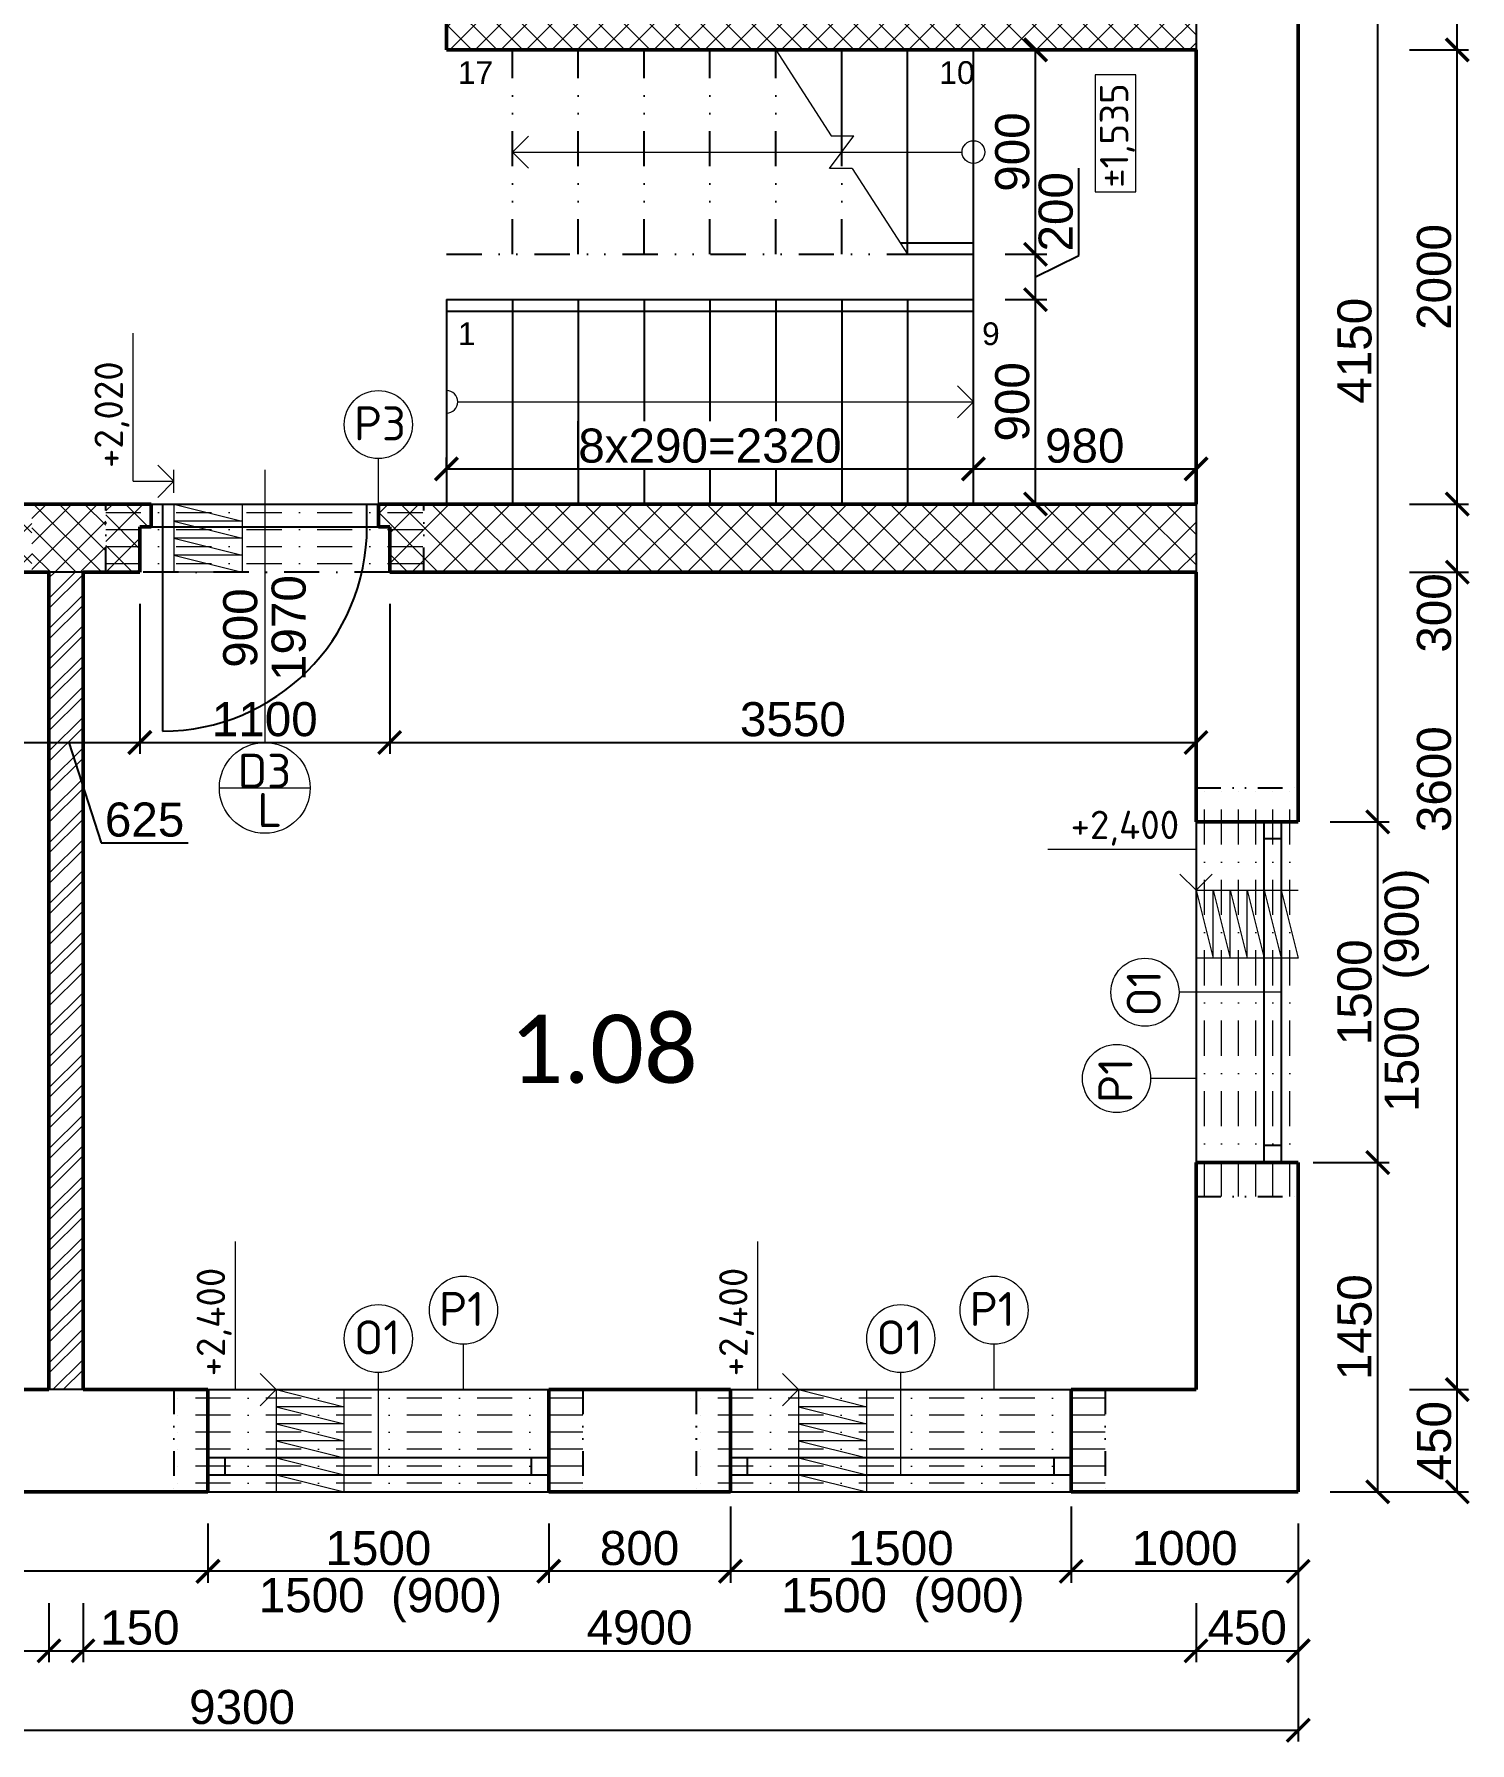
# Model space of a CAD drawing. Header units: millimetres. Extents: x -2059 to 10703, y -1105 to 13172.
# Drawn here: x 3735 to 10055, y -1105 to 6419 of the extents above; entities that cross this region are included whole.
import ezdxf

# ---------------------------------------------------------------- set-up
doc = ezdxf.new("R2010")
doc.units = ezdxf.units.MM
doc.header["$LTSCALE"] = 310
doc.linetypes.add('DASHDOT', pattern=[1, 0.5, -0.25, 0, -0.25])
doc.linetypes.add('DIVIDE', pattern=[1.25, 0.5, -0.25, 0, -0.25, 0, -0.25])
for name, color, linetype, lineweight in [('00 kóty', 210, 'Continuous', 13), ('00 popis', 7, 'Continuous', 13), ('00 tenká plná', 7, 'Continuous', 13), ('00 šrafy', 253, 'Continuous', 13), ('01 tenká čerchovaná', 7, 'DASHDOT', 13), ('01 tlustá dvojčerchovaná', 253, 'DIVIDE', 25), ('01 tlustá plná', 90, 'Continuous', 25), ('01 tlustá čerchovaná', 151, 'DASHDOT', 25), ('01 velmi tlustá plná', 210, 'Continuous', 50)]:
    doc.layers.add(name, color=color, linetype=linetype, lineweight=lineweight)
doc.styles.add('ISOCPEUR', font='isocpeur.ttf')
doc.styles.add('koty', font='arial.ttf', dxfattribs={"height": 150})
doc.styles.add('mistnosti', font='calibri.ttf', dxfattribs={"height": 300})
doc.dimstyles.new('moje koty', dxfattribs={"dimscale": 40, "dimtxt": 150, "dimasz": 2.5, "dimexe": 1.25, "dimexo": 3.5, "dimtad": 1, "dimtxsty": 'koty', "dimblk": 'ARCHTICK', "dimcen": 2.5, "dimadec": 0, "dimazin": 0, "dimtfac": 1, "dimtmove": 0, "dimatfit": 3, "dimfxl": 1, "dimarcsym": 0})

# ---------------------------------------------------------------- blocks, each defined once
blk = doc.blocks.new('_ArchTick')
at = {"color": 0, "linetype": 'ByBlock', "const_width": 0.15}
blk.add_lwpolyline([(-0.5, -0.5), (0.5, 0.5)], dxfattribs=at)
blk = doc.blocks.new('*D10')
at = {"layer": '00 kóty', "color": 0, "lineweight": -2, "transparency": 16777216}
for p, q in [((8300, -65), (8300, -400)), ((9300, -140), (9300, -400)), ((9300, -350), (8300, -350))]:
    blk.add_line(p, q, dxfattribs=at)
at = {"layer": 'Defpoints', "color": 0, "transparency": 16777216}
for p in [(8300, 75), (9300, 0), (8300, -350)]:
    blk.add_point(p, dxfattribs=at)
at = {"layer": '00 kóty', "color": 0, "lineweight": -2, "transparency": 16777216, "xscale": 100, "yscale": 100, "zscale": 100, "rotation": 180}
blk.add_blockref('_ArchTick', (8300, -350), dxfattribs=at)
at = {"layer": '00 kóty', "color": 0, "lineweight": -2, "transparency": 16777216, "xscale": 100, "yscale": 100, "zscale": 100}
blk.add_blockref('_ArchTick', (9300, -350), dxfattribs=at)
at = {"layer": '00 kóty', "color": 0, "transparency": 16777216, "insert": (8800, -248.4), "char_height": 150, "attachment_point": 5, "style": 'koty'}
blk.add_mtext('1000', dxfattribs=at)
blk = doc.blocks.new('*D11')
at = {"layer": '00 kóty', "color": 0, "lineweight": -2, "transparency": 16777216}
for p, q in [((6800, -65), (6800, -400)), ((8300, -65), (8300, -400)), ((8300, -350), (6800, -350))]:
    blk.add_line(p, q, dxfattribs=at)
at = {"layer": 'Defpoints', "color": 0, "transparency": 16777216}
for p in [(6800, 75), (8300, 75), (6800, -350)]:
    blk.add_point(p, dxfattribs=at)
at = {"layer": '00 kóty', "color": 0, "lineweight": -2, "transparency": 16777216, "xscale": 100, "yscale": 100, "zscale": 100, "rotation": 180}
blk.add_blockref('_ArchTick', (6800, -350), dxfattribs=at)
at = {"layer": '00 kóty', "color": 0, "lineweight": -2, "transparency": 16777216, "xscale": 100, "yscale": 100, "zscale": 100}
blk.add_blockref('_ArchTick', (8300, -350), dxfattribs=at)
at = {"layer": '00 kóty', "color": 0, "transparency": 16777216, "insert": (7550, -248.4), "char_height": 150, "attachment_point": 5, "style": 'koty'}
blk.add_mtext('1500', dxfattribs=at)
blk = doc.blocks.new('*D12')
at = {"layer": '00 kóty', "color": 0, "lineweight": -2, "transparency": 16777216}
for p, q in [((6800, -65), (6800, -400)), ((6000, -140), (6000, -400)), ((6800, -350), (6000, -350))]:
    blk.add_line(p, q, dxfattribs=at)
at = {"layer": 'Defpoints', "color": 0, "transparency": 16777216}
for p in [(6000, 0), (6800, 75), (6000, -350)]:
    blk.add_point(p, dxfattribs=at)
at = {"layer": '00 kóty', "color": 0, "lineweight": -2, "transparency": 16777216, "xscale": 100, "yscale": 100, "zscale": 100, "rotation": 180}
blk.add_blockref('_ArchTick', (6000, -350), dxfattribs=at)
at = {"layer": '00 kóty', "color": 0, "lineweight": -2, "transparency": 16777216, "xscale": 100, "yscale": 100, "zscale": 100}
blk.add_blockref('_ArchTick', (6800, -350), dxfattribs=at)
at = {"layer": '00 kóty', "color": 0, "transparency": 16777216, "insert": (6400, -248.4), "char_height": 150, "attachment_point": 5, "style": 'koty'}
blk.add_mtext('800', dxfattribs=at)
blk = doc.blocks.new('*D13')
at = {"layer": '00 kóty', "color": 0, "lineweight": -2, "transparency": 16777216}
for p, q in [((4500, -140), (4500, -400)), ((6000, -140), (6000, -400)), ((6000, -350), (4500, -350))]:
    blk.add_line(p, q, dxfattribs=at)
at = {"layer": 'Defpoints', "color": 0, "transparency": 16777216}
for p in [(4500, 0), (6000, 0), (4500, -350)]:
    blk.add_point(p, dxfattribs=at)
at = {"layer": '00 kóty', "color": 0, "lineweight": -2, "transparency": 16777216, "xscale": 100, "yscale": 100, "zscale": 100, "rotation": 180}
blk.add_blockref('_ArchTick', (4500, -350), dxfattribs=at)
at = {"layer": '00 kóty', "color": 0, "lineweight": -2, "transparency": 16777216, "xscale": 100, "yscale": 100, "zscale": 100}
blk.add_blockref('_ArchTick', (6000, -350), dxfattribs=at)
at = {"layer": '00 kóty', "color": 0, "transparency": 16777216, "insert": (5250, -248.4), "char_height": 150, "attachment_point": 5, "style": 'koty'}
blk.add_mtext('1500', dxfattribs=at)
blk = doc.blocks.new('*D14')
at = {"layer": '00 kóty', "color": 0, "lineweight": -2, "transparency": 16777216}
for p, q in [((0, -140), (0, -400)), ((4500, -140), (4500, -400)), ((4500, -350), (0, -350))]:
    blk.add_line(p, q, dxfattribs=at)
at = {"layer": 'Defpoints', "color": 0, "transparency": 16777216}
for p in [(0, 0), (4500, 0), (0, -350)]:
    blk.add_point(p, dxfattribs=at)
at = {"layer": '00 kóty', "color": 0, "lineweight": -2, "transparency": 16777216, "xscale": 100, "yscale": 100, "zscale": 100, "rotation": 180}
blk.add_blockref('_ArchTick', (0, -350), dxfattribs=at)
at = {"layer": '00 kóty', "color": 0, "lineweight": -2, "transparency": 16777216, "xscale": 100, "yscale": 100, "zscale": 100}
blk.add_blockref('_ArchTick', (4500, -350), dxfattribs=at)
at = {"layer": '00 kóty', "color": 0, "transparency": 16777216, "insert": (2250, -248.4), "char_height": 150, "attachment_point": 5, "style": 'koty'}
blk.add_mtext('4500', dxfattribs=at)
blk = doc.blocks.new('*D15')
at = {"layer": '00 kóty', "color": 0, "lineweight": -2, "transparency": 16777216}
for p, q in [((9365, 1450), (9700, 1450)), ((9650, 0), (9650, 1450)), ((9440, 0), (9700, 0))]:
    blk.add_line(p, q, dxfattribs=at)
at = {"layer": 'Defpoints', "color": 0, "transparency": 16777216}
for p in [(9225, 1450), (9650, 1450), (9300, 0)]:
    blk.add_point(p, dxfattribs=at)
at = {"layer": '00 kóty', "color": 0, "lineweight": -2, "transparency": 16777216, "xscale": 100, "yscale": 100, "zscale": 100}
for p, rotation in [((9650, 1450), 90), ((9650, 0), 270)]:
    blk.add_blockref('_ArchTick', p, dxfattribs=dict(at, rotation=rotation))
at = {"layer": '00 kóty', "color": 0, "transparency": 16777216, "insert": (9548.4, 725), "char_height": 150, "attachment_point": 5, "rotation": 90, "style": 'koty'}
blk.add_mtext('1450', dxfattribs=at)
blk = doc.blocks.new('*D16')
at = {"layer": '00 kóty', "color": 0, "lineweight": -2, "transparency": 16777216}
for p, q in [((9440, 2950), (9700, 2950)), ((9650, 1450), (9650, 2950)), ((9365, 1450), (9700, 1450))]:
    blk.add_line(p, q, dxfattribs=at)
at = {"layer": 'Defpoints', "color": 0, "transparency": 16777216}
for p in [(9300, 2950), (9650, 2950), (9225, 1450)]:
    blk.add_point(p, dxfattribs=at)
at = {"layer": '00 kóty', "color": 0, "lineweight": -2, "transparency": 16777216, "xscale": 100, "yscale": 100, "zscale": 100}
for p, rotation in [((9650, 2950), 90), ((9650, 1450), 270)]:
    blk.add_blockref('_ArchTick', p, dxfattribs=dict(at, rotation=rotation))
at = {"layer": '00 kóty', "color": 0, "transparency": 16777216, "insert": (9548.4, 2200), "char_height": 150, "attachment_point": 5, "rotation": 90, "style": 'koty'}
blk.add_mtext('1500', dxfattribs=at)
blk = doc.blocks.new('*D17')
at = {"layer": '00 kóty', "color": 0, "lineweight": -2, "transparency": 16777216}
for p, q in [((9365, 7100), (9700, 7100)), ((9650, 2950), (9650, 7100)), ((9440, 2950), (9700, 2950))]:
    blk.add_line(p, q, dxfattribs=at)
at = {"layer": 'Defpoints', "color": 0, "transparency": 16777216}
for p in [(9225, 7100), (9650, 7100), (9300, 2950)]:
    blk.add_point(p, dxfattribs=at)
at = {"layer": '00 kóty', "color": 0, "lineweight": -2, "transparency": 16777216, "xscale": 100, "yscale": 100, "zscale": 100}
for p, rotation in [((9650, 7100), 90), ((9650, 2950), 270)]:
    blk.add_blockref('_ArchTick', p, dxfattribs=dict(at, rotation=rotation))
at = {"layer": '00 kóty', "color": 0, "transparency": 16777216, "insert": (9548.4, 5025), "char_height": 150, "attachment_point": 5, "rotation": 90, "style": 'koty'}
blk.add_mtext('4150', dxfattribs=at)
blk = doc.blocks.new('*D43')
at = {"layer": '00 kóty', "color": 0, "lineweight": -2, "transparency": 16777216}
for p, q in [((450, -490), (450, -750)), ((3800, -490), (3800, -750)), ((450, -700), (3800, -700))]:
    blk.add_line(p, q, dxfattribs=at)
at = {"layer": 'Defpoints', "color": 0, "transparency": 16777216}
for p in [(450, -350), (3800, -350), (3800, -700)]:
    blk.add_point(p, dxfattribs=at)
at = {"layer": '00 kóty', "color": 0, "lineweight": -2, "transparency": 16777216, "xscale": 100, "yscale": 100, "zscale": 100, "rotation": 180}
blk.add_blockref('_ArchTick', (450, -700), dxfattribs=at)
at = {"layer": '00 kóty', "color": 0, "lineweight": -2, "transparency": 16777216, "xscale": 100, "yscale": 100, "zscale": 100}
blk.add_blockref('_ArchTick', (3800, -700), dxfattribs=at)
at = {"layer": '00 kóty', "color": 0, "transparency": 16777216, "insert": (2125, -598.4), "char_height": 150, "attachment_point": 5, "style": 'koty'}
blk.add_mtext('3350', dxfattribs=at)
blk = doc.blocks.new('*D44')
at = {"layer": '00 kóty', "color": 0, "lineweight": -2, "transparency": 16777216}
for p, q in [((3800, -490), (3800, -750)), ((3950, -490), (3950, -750)), ((3800, -700), (3950, -700))]:
    blk.add_line(p, q, dxfattribs=at)
at = {"layer": 'Defpoints', "color": 0, "transparency": 16777216}
for p in [(3800, -350), (3950, -350), (3950, -700)]:
    blk.add_point(p, dxfattribs=at)
at = {"layer": '00 kóty', "color": 0, "lineweight": -2, "transparency": 16777216, "xscale": 100, "yscale": 100, "zscale": 100, "rotation": 180}
blk.add_blockref('_ArchTick', (3800, -700), dxfattribs=at)
at = {"layer": '00 kóty', "color": 0, "lineweight": -2, "transparency": 16777216, "xscale": 100, "yscale": 100, "zscale": 100}
blk.add_blockref('_ArchTick', (3950, -700), dxfattribs=at)
at = {"layer": '00 kóty', "color": 0, "transparency": 16777216, "insert": (4200.2, -598.4), "char_height": 150, "attachment_point": 5, "style": 'koty'}
blk.add_mtext('150', dxfattribs=at)
blk = doc.blocks.new('*D45')
at = {"layer": '00 kóty', "color": 0, "lineweight": -2, "transparency": 16777216}
for p, q in [((3950, -490), (3950, -750)), ((8850, -490), (8850, -750)), ((3950, -700), (8850, -700))]:
    blk.add_line(p, q, dxfattribs=at)
at = {"layer": 'Defpoints', "color": 0, "transparency": 16777216}
for p in [(3950, -350), (8850, -350), (8850, -700)]:
    blk.add_point(p, dxfattribs=at)
at = {"layer": '00 kóty', "color": 0, "lineweight": -2, "transparency": 16777216, "xscale": 100, "yscale": 100, "zscale": 100, "rotation": 180}
blk.add_blockref('_ArchTick', (3950, -700), dxfattribs=at)
at = {"layer": '00 kóty', "color": 0, "lineweight": -2, "transparency": 16777216, "xscale": 100, "yscale": 100, "zscale": 100}
blk.add_blockref('_ArchTick', (8850, -700), dxfattribs=at)
at = {"layer": '00 kóty', "color": 0, "transparency": 16777216, "insert": (6400, -598.4), "char_height": 150, "attachment_point": 5, "style": 'koty'}
blk.add_mtext('4900', dxfattribs=at)
blk = doc.blocks.new('*D46')
at = {"layer": '00 kóty', "color": 0, "lineweight": -2, "transparency": 16777216}
for p, q in [((9300, -140), (9300, -750)), ((8850, -490), (8850, -750)), ((8850, -700), (9300, -700))]:
    blk.add_line(p, q, dxfattribs=at)
at = {"layer": 'Defpoints', "color": 0, "transparency": 16777216}
for p in [(9300, 0), (8850, -350), (9300, -700)]:
    blk.add_point(p, dxfattribs=at)
at = {"layer": '00 kóty', "color": 0, "lineweight": -2, "transparency": 16777216, "xscale": 100, "yscale": 100, "zscale": 100, "rotation": 180}
blk.add_blockref('_ArchTick', (8850, -700), dxfattribs=at)
at = {"layer": '00 kóty', "color": 0, "lineweight": -2, "transparency": 16777216, "xscale": 100, "yscale": 100, "zscale": 100}
blk.add_blockref('_ArchTick', (9300, -700), dxfattribs=at)
at = {"layer": '00 kóty', "color": 0, "transparency": 16777216, "insert": (9075, -598.4), "char_height": 150, "attachment_point": 5, "style": 'koty'}
blk.add_mtext('450', dxfattribs=at)
blk = doc.blocks.new('*D47')
at = {"layer": '00 kóty', "color": 0, "lineweight": -2, "transparency": 16777216}
for p, q in [((0, -140), (0, -1100)), ((9300, -140), (9300, -1100)), ((0, -1050), (9300, -1050))]:
    blk.add_line(p, q, dxfattribs=at)
at = {"layer": 'Defpoints', "color": 0, "transparency": 16777216}
for p in [(0, 0), (9300, 0), (9300, -1050)]:
    blk.add_point(p, dxfattribs=at)
at = {"layer": '00 kóty', "color": 0, "lineweight": -2, "transparency": 16777216, "xscale": 100, "yscale": 100, "zscale": 100, "rotation": 180}
blk.add_blockref('_ArchTick', (0, -1050), dxfattribs=at)
at = {"layer": '00 kóty', "color": 0, "lineweight": -2, "transparency": 16777216, "xscale": 100, "yscale": 100, "zscale": 100}
blk.add_blockref('_ArchTick', (9300, -1050), dxfattribs=at)
at = {"layer": '00 kóty', "color": 0, "transparency": 16777216, "insert": (4650, -948.4), "char_height": 150, "attachment_point": 5, "style": 'koty'}
blk.add_mtext('9300', dxfattribs=at)
blk = doc.blocks.new('*D48')
at = {"layer": '00 kóty', "color": 0, "lineweight": -2, "transparency": 16777216}
for p, q in [((9790, 450), (10050, 450)), ((10000, 0), (10000, 450)), ((9440, 0), (10050, 0))]:
    blk.add_line(p, q, dxfattribs=at)
at = {"layer": 'Defpoints', "color": 0, "transparency": 16777216}
for p in [(9650, 450), (10000, 450), (9300, 0)]:
    blk.add_point(p, dxfattribs=at)
at = {"layer": '00 kóty', "color": 0, "lineweight": -2, "transparency": 16777216, "xscale": 100, "yscale": 100, "zscale": 100}
for p, rotation in [((10000, 450), 90), ((10000, 0), 270)]:
    blk.add_blockref('_ArchTick', p, dxfattribs=dict(at, rotation=rotation))
at = {"layer": '00 kóty', "color": 0, "transparency": 16777216, "insert": (9898.4, 225), "char_height": 150, "attachment_point": 5, "rotation": 90, "style": 'koty'}
blk.add_mtext('450', dxfattribs=at)
blk = doc.blocks.new('*D49')
at = {"layer": '00 kóty', "color": 0, "lineweight": -2, "transparency": 16777216}
for p, q in [((9790, 4050), (10050, 4050)), ((10000, 450), (10000, 4050)), ((9790, 450), (10050, 450))]:
    blk.add_line(p, q, dxfattribs=at)
at = {"layer": 'Defpoints', "color": 0, "transparency": 16777216}
for p in [(9650, 4050), (10000, 4050), (9650, 450)]:
    blk.add_point(p, dxfattribs=at)
at = {"layer": '00 kóty', "color": 0, "lineweight": -2, "transparency": 16777216, "xscale": 100, "yscale": 100, "zscale": 100}
for p, rotation in [((10000, 4050), 90), ((10000, 450), 270)]:
    blk.add_blockref('_ArchTick', p, dxfattribs=dict(at, rotation=rotation))
at = {"layer": '00 kóty', "color": 0, "transparency": 16777216, "insert": (9898.4, 3138.3), "char_height": 150, "attachment_point": 5, "rotation": 90, "style": 'koty'}
blk.add_mtext('3600', dxfattribs=at)
blk = doc.blocks.new('*D50')
at = {"layer": '00 kóty', "color": 0, "lineweight": -2, "transparency": 16777216}
for p, q in [((9790, 4350), (10050, 4350)), ((10000, 4050), (10000, 4350)), ((9790, 4050), (10050, 4050))]:
    blk.add_line(p, q, dxfattribs=at)
at = {"layer": 'Defpoints', "color": 0, "transparency": 16777216}
for p in [(9650, 4350), (10000, 4350), (9650, 4050)]:
    blk.add_point(p, dxfattribs=at)
at = {"layer": '00 kóty', "color": 0, "lineweight": -2, "transparency": 16777216, "xscale": 100, "yscale": 100, "zscale": 100}
for p, rotation in [((10000, 4350), 90), ((10000, 4050), 270)]:
    blk.add_blockref('_ArchTick', p, dxfattribs=dict(at, rotation=rotation))
at = {"layer": '00 kóty', "color": 0, "transparency": 16777216, "insert": (9898.4, 3870.3), "char_height": 150, "attachment_point": 5, "rotation": 90, "style": 'koty'}
blk.add_mtext('300', dxfattribs=at)
blk = doc.blocks.new('*D51')
at = {"layer": '00 kóty', "color": 0, "lineweight": -2, "transparency": 16777216}
for p, q in [((9790, 6350), (10050, 6350)), ((10000, 4350), (10000, 6350)), ((9790, 4350), (10050, 4350))]:
    blk.add_line(p, q, dxfattribs=at)
at = {"layer": 'Defpoints', "color": 0, "transparency": 16777216}
for p in [(9650, 6350), (10000, 6350), (9650, 4350)]:
    blk.add_point(p, dxfattribs=at)
at = {"layer": '00 kóty', "color": 0, "lineweight": -2, "transparency": 16777216, "xscale": 100, "yscale": 100, "zscale": 100}
for p, rotation in [((10000, 6350), 90), ((10000, 4350), 270)]:
    blk.add_blockref('_ArchTick', p, dxfattribs=dict(at, rotation=rotation))
at = {"layer": '00 kóty', "color": 0, "transparency": 16777216, "insert": (9898.4, 5350), "char_height": 150, "attachment_point": 5, "rotation": 90, "style": 'koty'}
blk.add_mtext('2000', dxfattribs=at)
blk = doc.blocks.new('*D52')
at = {"layer": '00 kóty', "color": 0, "lineweight": -2, "transparency": 16777216}
for p, q in [((9790, 6650), (10050, 6650)), ((10000, 6350), (10000, 6650)), ((9790, 6350), (10050, 6350))]:
    blk.add_line(p, q, dxfattribs=at)
at = {"layer": 'Defpoints', "color": 0, "transparency": 16777216}
for p in [(9650, 6650), (10000, 6650), (9650, 6350)]:
    blk.add_point(p, dxfattribs=at)
at = {"layer": '00 kóty', "color": 0, "lineweight": -2, "transparency": 16777216, "xscale": 100, "yscale": 100, "zscale": 100}
for p, rotation in [((10000, 6650), 90), ((10000, 6350), 270)]:
    blk.add_blockref('_ArchTick', p, dxfattribs=dict(at, rotation=rotation))
at = {"layer": '00 kóty', "color": 0, "transparency": 16777216, "insert": (9898.4, 6922.3), "char_height": 150, "attachment_point": 5, "rotation": 90, "style": 'koty'}
blk.add_mtext('300', dxfattribs=at)
blk = doc.blocks.new('*D73')
at = {"layer": '00 kóty', "color": 0, "lineweight": -2, "transparency": 16777216}
for p, q in [((3575, 3910), (3575, 3250)), ((4200, 3910), (4200, 3250)), ((3575, 3300), (4200, 3300)), ((3887.5, 3300), (4029.2, 2857.9)), ((4029.2, 2857.9), (4412.5, 2857.9))]:
    blk.add_line(p, q, dxfattribs=at)
at = {"layer": 'Defpoints', "color": 0, "transparency": 16777216}
for p in [(3575, 4050), (4200, 4050), (4200, 3300)]:
    blk.add_point(p, dxfattribs=at)
at = {"layer": '00 kóty', "color": 0, "lineweight": -2, "transparency": 16777216, "xscale": 100, "yscale": 100, "zscale": 100, "rotation": 180}
blk.add_blockref('_ArchTick', (3575, 3300), dxfattribs=at)
at = {"layer": '00 kóty', "color": 0, "lineweight": -2, "transparency": 16777216, "xscale": 100, "yscale": 100, "zscale": 100}
blk.add_blockref('_ArchTick', (4200, 3300), dxfattribs=at)
at = {"layer": '00 kóty', "color": 0, "transparency": 16777216, "insert": (4220.9, 2959.5), "char_height": 150, "attachment_point": 5, "style": 'koty'}
blk.add_mtext('625', dxfattribs=at)
blk = doc.blocks.new('*D74')
at = {"layer": '00 kóty', "color": 0, "lineweight": -2, "transparency": 16777216}
for p, q in [((4200, 3910), (4200, 3250)), ((5300, 3910), (5300, 3250)), ((4200, 3300), (5300, 3300))]:
    blk.add_line(p, q, dxfattribs=at)
at = {"layer": 'Defpoints', "color": 0, "transparency": 16777216}
for p in [(4200, 4050), (5300, 4050), (5300, 3300)]:
    blk.add_point(p, dxfattribs=at)
at = {"layer": '00 kóty', "color": 0, "lineweight": -2, "transparency": 16777216, "xscale": 100, "yscale": 100, "zscale": 100, "rotation": 180}
blk.add_blockref('_ArchTick', (4200, 3300), dxfattribs=at)
at = {"layer": '00 kóty', "color": 0, "lineweight": -2, "transparency": 16777216, "xscale": 100, "yscale": 100, "zscale": 100}
blk.add_blockref('_ArchTick', (5300, 3300), dxfattribs=at)
at = {"layer": '00 kóty', "color": 0, "transparency": 16777216, "insert": (4750, 3401.6), "char_height": 150, "attachment_point": 5, "style": 'koty'}
blk.add_mtext('1100', dxfattribs=at)
blk = doc.blocks.new('*D75')
at = {"layer": '00 kóty', "color": 0, "lineweight": -2, "transparency": 16777216}
for p, q in [((5300, 3910), (5300, 3250)), ((8850, 3910), (8850, 3250)), ((5300, 3300), (8850, 3300))]:
    blk.add_line(p, q, dxfattribs=at)
at = {"layer": 'Defpoints', "color": 0, "transparency": 16777216}
for p in [(5300, 4050), (8850, 4050), (8850, 3300)]:
    blk.add_point(p, dxfattribs=at)
at = {"layer": '00 kóty', "color": 0, "lineweight": -2, "transparency": 16777216, "xscale": 100, "yscale": 100, "zscale": 100, "rotation": 180}
blk.add_blockref('_ArchTick', (5300, 3300), dxfattribs=at)
at = {"layer": '00 kóty', "color": 0, "lineweight": -2, "transparency": 16777216, "xscale": 100, "yscale": 100, "zscale": 100}
blk.add_blockref('_ArchTick', (8850, 3300), dxfattribs=at)
at = {"layer": '00 kóty', "color": 0, "transparency": 16777216, "insert": (7075, 3401.6), "char_height": 150, "attachment_point": 5, "style": 'koty'}
blk.add_mtext('3550', dxfattribs=at)
blk = doc.blocks.new('*D94')
at = {"layer": '00 kóty', "color": 0, "lineweight": -2, "transparency": 16777216}
for p, q in [((8010, 5250), (8193.2, 5250)), ((8143.2, 4350), (8143.2, 5250)), ((8010, 4350), (8193.2, 4350))]:
    blk.add_line(p, q, dxfattribs=at)
at = {"layer": 'Defpoints', "color": 0, "transparency": 16777216}
for p in [(7870, 5250), (8143.2, 5250), (7870, 4350)]:
    blk.add_point(p, dxfattribs=at)
at = {"layer": '00 kóty', "color": 0, "lineweight": -2, "transparency": 16777216, "xscale": 100, "yscale": 100, "zscale": 100}
for p, rotation in [((8143.2, 5250), 90), ((8143.2, 4350), 270)]:
    blk.add_blockref('_ArchTick', p, dxfattribs=dict(at, rotation=rotation))
at = {"layer": '00 kóty', "color": 0, "transparency": 16777216, "insert": (8041.6, 4800), "char_height": 150, "attachment_point": 5, "rotation": 90, "style": 'koty'}
blk.add_mtext('900', dxfattribs=at)
blk = doc.blocks.new('*D95')
at = {"layer": '00 kóty', "color": 0, "lineweight": -2, "transparency": 16777216}
for p, q in [((8334.6, 5445.2), (8334.6, 5828.6)), ((8010, 5450), (8193.2, 5450)), ((8143.2, 5250), (8143.2, 5450)), ((8143.2, 5350), (8334.6, 5445.2)), ((8010, 5250), (8193.2, 5250))]:
    blk.add_line(p, q, dxfattribs=at)
at = {"layer": 'Defpoints', "color": 0, "transparency": 16777216}
for p in [(7870, 5450), (8143.2, 5450), (7870, 5250)]:
    blk.add_point(p, dxfattribs=at)
at = {"layer": '00 kóty', "color": 0, "lineweight": -2, "transparency": 16777216, "xscale": 100, "yscale": 100, "zscale": 100}
for p, rotation in [((8143.2, 5450), 90), ((8143.2, 5250), 270)]:
    blk.add_blockref('_ArchTick', p, dxfattribs=dict(at, rotation=rotation))
at = {"layer": '00 kóty', "color": 0, "transparency": 16777216, "insert": (8233, 5636.9), "char_height": 150, "attachment_point": 5, "rotation": 90, "style": 'koty'}
blk.add_mtext('200', dxfattribs=at)
blk = doc.blocks.new('*D96')
at = {"layer": '00 kóty', "color": 0, "lineweight": -2, "transparency": 16777216}
for p, q in [((8010, 6350), (8193.2, 6350)), ((8143.2, 5450), (8143.2, 6350)), ((8010, 5450), (8193.2, 5450))]:
    blk.add_line(p, q, dxfattribs=at)
at = {"layer": 'Defpoints', "color": 0, "transparency": 16777216}
for p in [(7870, 6350), (8143.2, 6350), (7870, 5450)]:
    blk.add_point(p, dxfattribs=at)
at = {"layer": '00 kóty', "color": 0, "lineweight": -2, "transparency": 16777216, "xscale": 100, "yscale": 100, "zscale": 100}
for p, rotation in [((8143.2, 6350), 90), ((8143.2, 5450), 270)]:
    blk.add_blockref('_ArchTick', p, dxfattribs=dict(at, rotation=rotation))
at = {"layer": '00 kóty', "color": 0, "transparency": 16777216, "insert": (8041.6, 5900), "char_height": 150, "attachment_point": 5, "rotation": 90, "style": 'koty'}
blk.add_mtext('900', dxfattribs=at)
blk = doc.blocks.new('*D97')
at = {"layer": '00 kóty', "color": 0, "lineweight": -2, "transparency": 16777216}
for p, q in [((7870, 4490), (7870, 4554.7)), ((8850, 4490), (8850, 4554.7)), ((7870, 4504.7), (8850, 4504.7))]:
    blk.add_line(p, q, dxfattribs=at)
at = {"layer": 'Defpoints', "color": 0, "transparency": 16777216}
for p in [(8850, 4504.7), (7870, 4350), (8850, 4350)]:
    blk.add_point(p, dxfattribs=at)
at = {"layer": '00 kóty', "color": 0, "lineweight": -2, "transparency": 16777216, "xscale": 100, "yscale": 100, "zscale": 100, "rotation": 180}
blk.add_blockref('_ArchTick', (7870, 4504.7), dxfattribs=at)
at = {"layer": '00 kóty', "color": 0, "lineweight": -2, "transparency": 16777216, "xscale": 100, "yscale": 100, "zscale": 100}
blk.add_blockref('_ArchTick', (8850, 4504.7), dxfattribs=at)
at = {"layer": '00 kóty', "color": 0, "transparency": 16777216, "insert": (8360, 4606.2), "char_height": 150, "attachment_point": 5, "style": 'koty'}
blk.add_mtext('980', dxfattribs=at)
blk = doc.blocks.new('*D98')
at = {"layer": '00 kóty', "color": 0, "lineweight": -2, "transparency": 16777216}
for p, q in [((5550, 4490), (5550, 4554.7)), ((7870, 4490), (7870, 4554.7)), ((5550, 4504.7), (7870, 4504.7))]:
    blk.add_line(p, q, dxfattribs=at)
at = {"layer": 'Defpoints', "color": 0, "transparency": 16777216}
for p in [(7870, 4504.7), (5550, 4350), (7870, 4350)]:
    blk.add_point(p, dxfattribs=at)
at = {"layer": '00 kóty', "color": 0, "lineweight": -2, "transparency": 16777216, "xscale": 100, "yscale": 100, "zscale": 100, "rotation": 180}
blk.add_blockref('_ArchTick', (5550, 4504.7), dxfattribs=at)
at = {"layer": '00 kóty', "color": 0, "lineweight": -2, "transparency": 16777216, "xscale": 100, "yscale": 100, "zscale": 100}
blk.add_blockref('_ArchTick', (7870, 4504.7), dxfattribs=at)
at = {"layer": '00 kóty', "color": 0, "transparency": 16777216, "insert": (6710, 4606.3), "char_height": 150, "attachment_point": 5, "style": 'koty'}
blk.add_mtext('8x290=2320', dxfattribs=at)
blk = doc.blocks.new('VYSKOVA KOTA')
at = {"layer": '00 popis'}
for p, q in [((61882.7, 803.1), (61882.7, 624.5)), ((61882.7, 803.1), (62535.4, 803.1)), ((61882.7, 624.5), (61812, 695.2)), ((61882.7, 624.5), (61953.4, 695.2))]:
    blk.add_line(p, q, dxfattribs=at)

msp = doc.modelspace()

# ---------------------------------------------------------------- hatches: boundary and pattern name
at = {"layer": '00 šrafy'}
h = msp.add_hatch(dxfattribs=at)
h.set_pattern_fill('ANSI37', color=256, scale=25)
h.paths.add_polyline_path([(4050, 4350), (3725, 4350), (3725, 4050), (3800, 4050), (3950, 4050), (4050, 4050)])
h.paths.add_polyline_path([(2525, 4312.5), (2325, 4312.5), (2325, 4237.5), (2475, 4237.5), (2475, 4250), (2525, 4250)])
h.paths.add_polyline_path([(2525, 4350), (2325, 4350), (2325, 4312.5), (2525, 4312.5)])
h.paths.add_polyline_path([(2475, 4237.5), (2325, 4237.5), (2325, 4162.5), (2475, 4162.5)])
h.paths.add_polyline_path([(2475, 4162.5), (2325, 4162.5), (2325, 4087.5), (2475, 4087.5)])
h.paths.add_polyline_path([(2475, 4087.5), (2325, 4087.5), (2325, 4050), (2475, 4050)])
h.paths.add_polyline_path([(2325, 4312.5), (2325, 4350), (450, 4350), (450, 4050), (2325, 4050), (2325, 4087.5), (2325, 4162.5), (2325, 4237.5)])
h.paths.add_polyline_path([(8850, 6650), (5850, 6650), (5550, 6650), (5550, 6350), (8850, 6350)])
h.paths.add_polyline_path([(5850, 6900), (5550, 6900), (5550, 6800), (5550, 6650), (5850, 6650)])
h.paths.add_polyline_path([(5850, 11150), (5550, 11150), (5550, 8300), (5850, 8300)])
h.paths.add_polyline_path([(5587.5, 7100), (5550, 7100), (5550, 6950), (5550, 6900), (5587.5, 6900)])
h.paths.add_polyline_path([(5662.5, 7050), (5650, 7050), (5650, 7100), (5587.5, 7100), (5587.5, 6900), (5662.5, 6900)])
h.paths.add_polyline_path([(5737.5, 7050), (5662.5, 7050), (5662.5, 6900), (5737.5, 6900)])
h.paths.add_polyline_path([(5812.5, 7050), (5737.5, 7050), (5737.5, 6900), (5812.5, 6900)])
h.paths.add_polyline_path([(5850, 7050), (5812.5, 7050), (5812.5, 6900), (5850, 6900)])
h.paths.add_polyline_path([(5587.5, 8300), (5550, 8300), (5550, 8100), (5587.5, 8100)])
h.paths.add_polyline_path([(5662.5, 8300), (5587.5, 8300), (5587.5, 8100), (5650, 8100), (5650, 8150), (5662.5, 8150)])
h.paths.add_polyline_path([(5737.5, 8300), (5662.5, 8300), (5662.5, 8150), (5737.5, 8150)])
h.paths.add_polyline_path([(5812.5, 8300), (5737.5, 8300), (5737.5, 8150), (5812.5, 8150)])
h.paths.add_polyline_path([(5850, 8300), (5812.5, 8300), (5812.5, 8150), (5850, 8150)])
h = msp.add_hatch(dxfattribs=at)
h.set_pattern_fill('ANSI37', color=256, scale=30)
h.paths.add_polyline_path([(8850, 4350), (5450, 4350), (5450, 4050), (8850, 4050)])
h.paths.add_polyline_path([(5450, 4350), (5250, 4350), (5250, 4312.5), (5450, 4312.5)])
h.paths.add_polyline_path([(5450, 4312.5), (5250, 4312.5), (5250, 4250), (5300, 4250), (5300, 4237.5), (5450, 4237.5)])
h.paths.add_polyline_path([(5450, 4237.5), (5300, 4237.5), (5300, 4162.5), (5450, 4162.5)])
h.paths.add_polyline_path([(5450, 4162.5), (5300, 4162.5), (5300, 4087.5), (5450, 4087.5)])
h.paths.add_polyline_path([(5450, 4087.5), (5300, 4087.5), (5300, 4050), (5450, 4050)])
h.paths.add_polyline_path([(4250, 4350), (4050, 4350), (4050, 4312.5), (4250, 4312.5)])
h.paths.add_polyline_path([(4250, 4312.5), (4050, 4312.5), (4050, 4237.5), (4200, 4237.5), (4200, 4250), (4250, 4250)])
h.paths.add_polyline_path([(4200, 4237.5), (4050, 4237.5), (4050, 4162.5), (4200, 4162.5)])
h.paths.add_polyline_path([(4200, 4162.5), (4050, 4162.5), (4050, 4087.5), (4200, 4087.5)])
h.paths.add_polyline_path([(4200, 4087.5), (4050, 4087.5), (4050, 4050), (4200, 4050)])
h.paths.add_polyline_path([(3725, 4350), (3525, 4350), (3525, 4312.5), (3725, 4312.5)])
h.paths.add_polyline_path([(3725, 4312.5), (3525, 4312.5), (3525, 4250), (3575, 4250), (3575, 4237.5), (3725, 4237.5)])
h.paths.add_polyline_path([(3725, 4237.5), (3575, 4237.5), (3575, 4162.5), (3725, 4162.5)])
h.paths.add_polyline_path([(3725, 4162.5), (3575, 4162.5), (3575, 4087.5), (3725, 4087.5)])
h.paths.add_polyline_path([(3725, 4087.5), (3575, 4087.5), (3575, 4050), (3725, 4050)])
h = msp.add_hatch(dxfattribs=at)
h.set_pattern_fill('ANSI32', color=256, scale=10)
h.paths.add_polyline_path([(3950, 4050), (3800, 4049.931), (3800, 449.931), (3950, 450)])

# ---------------------------------------------------------------- linework, layer by layer
at = {"layer": '00 popis'}
for p, q in [((7000, 6350), (7243.766, 5971.743)), ((5840, 5900), (5910.711, 5970.711)), ((7236.234, 5828.257), (7343.766, 5971.743)), ((7243.766, 5971.743), (7343.766, 5971.743)), ((5840, 5900), (7820, 5900)), ((5840, 5900), (5910.711, 5829.289)), ((7336.234, 5828.257), (7236.234, 5828.257)), ((7336.234, 5828.257), (7580, 5450)), ((7870, 4800), (7799.289, 4870.711)), ((5600, 4800), (7870, 4800)), ((7870, 4800), (7799.289, 4729.289)), ((5250, 4350), (5250, 4550)), ((4350, 4400), (4350, 4500)), ((4750, 4500), (4750, 3300)), ((4550, 3100), (4950, 3100)), ((9225, 2200), (8775, 2200)), ((8850, 1820.155), (8650, 1820.155)), ((5624.708, 450), (5624.708, 650)), ((7960.871, 450), (7960.871, 650)), ((5250, 75), (5250, 525)), ((7550, 75), (7550, 525))]:
    msp.add_line(p, q, dxfattribs=at)
for centre, radius in [((7870, 5900), 50), ((5250, 4700), 150), ((4750, 3100), 200), ((8625, 2200), 150), ((8500, 1820.155), 150), ((5624.708, 800), 150), ((7960.871, 800), 150), ((5250, 675), 150), ((7550, 675), 150)]:
    msp.add_circle(centre, radius, dxfattribs=at)
msp.add_arc((5550, 4800), 50, 270, 90, dxfattribs=at)
at = {"layer": '00 tenká plná'}
for p, q in [((8495.543, 6240.382), (8405.543, 6240.382)), ((4350, 4350), (4650, 4275)), ((4350, 4350), (4350, 4050)), ((4650, 4350), (4650, 4050)), ((4650, 4275), (4350, 4275)), ((4350, 4275), (4650, 4200)), ((4650, 4200), (4350, 4200)), ((4350, 4200), (4650, 4125)), ((4650, 4125), (4350, 4125)), ((4350, 4125), (4650, 4050)), ((4650, 4050), (4350, 4050)), ((8850, 2650), (9300, 2650)), ((8850, 2650), (8925, 2350)), ((8925, 2350), (8925, 2650)), ((8925, 2650), (9000, 2350)), ((9000, 2350), (9000, 2650)), ((9000, 2650), (9075, 2350)), ((9075, 2350), (9075, 2650)), ((9075, 2650), (9150, 2350)), ((9150, 2350), (9150, 2650)), ((9150, 2650), (9225, 2350)), ((9225, 2350), (9225, 2650)), ((9225, 2650), (9300, 2350)), ((9300, 2350), (8850, 2350)), ((4800, 450), (4800, 0)), ((4800, 450), (5100, 375)), ((5100, 0), (5100, 450)), ((7100, 450), (7100, 0)), ((7100, 450), (7400, 375)), ((7400, 0), (7400, 450)), ((5100, 375), (4800, 375)), ((4800, 375), (5100, 300)), ((7400, 375), (7100, 375)), ((7100, 375), (7400, 300)), ((5100, 300), (4800, 300)), ((4800, 300), (5100, 225)), ((7400, 300), (7100, 300)), ((7100, 300), (7400, 225)), ((5100, 225), (4800, 225)), ((4800, 225), (5100, 150)), ((7400, 225), (7100, 225)), ((7100, 225), (7400, 150)), ((5100, 150), (4800, 150)), ((4800, 150), (5100, 75)), ((7400, 150), (7100, 150)), ((7100, 150), (7400, 75)), ((5100, 75), (4800, 75)), ((4800, 75), (5100, 0)), ((7400, 75), (7100, 75)), ((7100, 75), (7400, 0))]:
    msp.add_line(p, q, dxfattribs=at)
msp.add_lwpolyline([(8585.543, 5725.382), (8585.543, 6240.382), (8405.543, 6240.382), (8405.543, 5725.382)], close=True, dxfattribs=at)
at = {"layer": '01 tenká čerchovaná'}
for p, q in [((4050, 4312.5), (5450, 4312.5)), ((4050, 4237.5), (5450, 4237.5)), ((4050, 4162.5), (5450, 4162.5)), ((4050, 4087.5), (5450, 4087.5)), ((8887.5, 1300), (8887.5, 3100)), ((8962.5, 1300), (8962.5, 3100)), ((9037.5, 1300), (9037.5, 3100)), ((9112.5, 1300), (9112.5, 3100)), ((9187.5, 1300), (9187.5, 3100)), ((9262.5, 1300), (9262.5, 3100)), ((6150, 412.5), (4350, 412.5)), ((8450, 412.5), (6650, 412.5)), ((6150, 337.5), (4350, 337.5)), ((8450, 337.5), (6650, 337.5)), ((6150, 262.5), (4350, 262.5)), ((8450, 262.5), (6650, 262.5)), ((6150, 187.5), (4350, 187.5)), ((8450, 187.5), (6650, 187.5)), ((6150, 112.5), (4350, 112.5)), ((8450, 112.5), (6650, 112.5)), ((6150, 37.5), (4350, 37.5)), ((8450, 37.5), (6650, 37.5))]:
    msp.add_line(p, q, dxfattribs=at)
at = {"layer": '01 tlustá dvojčerchovaná'}
for p, q in [((5840, 5450), (5840, 6350)), ((6130, 5450), (6130, 6350)), ((6420, 5450), (6420, 6350)), ((6710, 5450), (6710, 6350)), ((7000, 5450), (7000, 6350)), ((7290, 5450), (7290, 5900)), ((5550, 5450), (7580, 5450))]:
    msp.add_line(p, q, dxfattribs=at)
at = {"layer": '01 tlustá dvojčerchovaná', "ltscale": 0.7}
for p, q in [((4050, 4050), (4050, 4350)), ((5450, 4050), (5450, 4350)), ((8850, 3100), (9300, 3100)), ((8850, 1300), (9300, 1300)), ((4350, 450), (4350, 0)), ((6150, 450), (6150, 0)), ((6650, 450), (6650, 0)), ((8450, 450), (8450, 0))]:
    msp.add_line(p, q, dxfattribs=at)
at = {"layer": '01 tlustá plná'}
for p, q in [((8850, 6650), (8850, 6350)), ((7290, 5900), (7290, 6350)), ((7580, 5450), (7580, 6350)), ((7870, 4350), (7870, 6350)), ((7547.778, 5500), (7870, 5500)), ((7580, 5450), (7870, 5450)), ((5550, 5250), (7870, 5250)), ((5550, 5250), (5550, 4350)), ((5550, 5200), (7870, 5200)), ((5840, 5250), (5840, 4350)), ((6130, 5250), (6130, 4350)), ((6420, 5250), (6420, 4714.651)), ((6710, 5250), (6710, 4714.651)), ((7000, 5250), (7000, 4714.651)), ((7290, 5250), (7290, 4350)), ((7580, 5250), (7580, 4350)), ((6130, 4504.651), (6130, 4714.651)), ((6420, 4504.651), (6420, 4350)), ((6710, 4504.651), (6710, 4350)), ((7000, 4504.651), (7000, 4350)), ((4250, 4350), (4300, 4350)), ((4300, 4350), (5200, 4350)), ((4300, 4350), (4300, 4250)), ((5200, 4350), (5250, 4350)), ((5200, 4250), (5200, 4350)), ((8850, 4350), (8850, 4050)), ((4250, 4250), (5250, 4250)), ((4300, 4250), (4300, 3350)), ((3950, 4050), (3800, 4050)), ((8850, 2950), (8850, 1450)), ((9150, 1450), (9150, 2950)), ((9225, 2950), (9225, 1450)), ((9225, 2875), (9150, 2875)), ((9225, 1525), (9150, 1525)), ((3950, 450), (3800, 450)), ((4500, 450), (6000, 450)), ((6800, 450), (8300, 450)), ((6000, 150), (4500, 150)), ((4575, 75), (4575, 150)), ((5925, 75), (5925, 150)), ((8300, 150), (6800, 150)), ((6875, 75), (6875, 150)), ((8225, 75), (8225, 150)), ((4500, 75), (6000, 75)), ((4500, 0), (6000, 0)), ((6800, 75), (8300, 75)), ((6800, 0), (8300, 0))]:
    msp.add_line(p, q, dxfattribs=at)
msp.add_arc((4300, 4250), 900, 270, 0, dxfattribs=at)
at = {"layer": '01 tlustá čerchovaná'}
msp.add_line((5300, 4050), (4200, 4050), dxfattribs=at)
at = {"layer": '01 velmi tlustá plná'}
for p, q in [((9300, 7100), (9300, 2950)), ((5550, 6800), (5550, 6350)), ((5550, 6350), (8850, 6350)), ((8850, 4350), (8850, 6350)), ((3525, 4350), (4250, 4350)), ((4250, 4350), (4250, 4250)), ((5250, 4350), (8850, 4350)), ((5250, 4250), (5250, 4350)), ((4250, 4250), (4200, 4250)), ((4200, 4250), (4200, 4050)), ((5300, 4250), (5250, 4250)), ((5300, 4050), (5300, 4250)), ((3575, 4050), (3800, 4050)), ((3800, 450), (3800, 4050)), ((3950, 4050), (3950, 450)), ((3950, 4050), (4200, 4050)), ((5300, 4050), (8850, 4050)), ((8850, 2950), (8850, 4050)), ((9300, 2950), (8850, 2950)), ((8850, 450), (8850, 1450)), ((8850, 1450), (9300, 1450)), ((9300, 1450), (9300, 0)), ((3800, 450), (450, 450)), ((4500, 450), (3950, 450)), ((4500, 0), (4500, 450)), ((6000, 0), (6000, 450)), ((6800, 450), (6000, 450)), ((6800, 450), (6800, 0)), ((8850, 450), (8300, 450)), ((8300, 0), (8300, 450)), ((9300, 0), (9300, 450)), ((0, 0), (4500, 0)), ((6000, 0), (6800, 0)), ((8300, 0), (9300, 0)), ((9300, 0), (8850, 0))]:
    msp.add_line(p, q, dxfattribs=at)

# ---------------------------------------------------------------- block references
at = {"layer": '00 popis', "rotation": 90}
for p in [(4974.465, -57432.716), (5424.465, -61432.716), (5424.465, -61432.716), (7724.465, -61432.716), (7724.465, -61432.716)]:
    msp.add_blockref('VYSKOVA KOTA', p, dxfattribs=at)
at = {"layer": '00 popis', "xscale": -1}
msp.add_blockref('VYSKOVA KOTA', (70732.716, 2025.535), dxfattribs=at)
msp.add_blockref('VYSKOVA KOTA', (70732.716, 2025.535), dxfattribs=at)

# ---------------------------------------------------------------- texts
at = {"layer": '00 kóty', "attachment_point": 1, "style": 'koty'}
for s, width, insert, char_height in [('17', 332.90733, (5600, 6300), 100), ('10', 125.36129, (7720, 6300), 100), ('1', 184.68659, (5600, 5150), 100), ('9', 71.60572, (7907.915, 5150), 100), ('1500  (900)', 2058.30656, (4723.298, -380), 150), ('1500  (900)', 2058.30656, (7023.298, -380), 150)]:
    msp.add_mtext_dynamic_manual_height_columns(s, width=width, gutter_width=750, heights=[0], dxfattribs=dict(at, insert=insert, char_height=char_height))
at = {"layer": '00 kóty', "char_height": 150, "attachment_point": 1, "rotation": 90, "style": 'koty'}
for s, width, insert in [('1970', 653.0594, (4780, 3570.803)), (' 900', 407.84315, (4566.84, 3570.803)), ('1500  (900)', 2058.30656, (9680, 1673.298))]:
    msp.add_mtext_dynamic_manual_height_columns(s, width=width, gutter_width=750, heights=[0], dxfattribs=dict(at, insert=insert))
at = {"layer": '00 popis', "linetype": 'Continuous', "lineweight": 30, "style": 'ISOCPEUR'}
for s, height, p in [('+2,020', 125, (4125.34, 4508.707)), ('O1', 150, (8694.814, 2092.63)), ('P1', 150, (8569.814, 1712.785)), ('+2,400', 125, (4575.34, 508.707)), ('+2,400', 125, (4575.34, 508.707)), ('+2,400', 125, (6875.34, 508.707)), ('+2,400', 125, (6875.34, 508.707))]:
    msp.add_text(s, height=height, rotation=90, dxfattribs=at).set_placement(p)
for s, height, p in [('P3', 150, (5142.63, 4630.186)), ('D3', 150, (4631.323, 3100)), ('L', 150, (4718.006, 2927.875)), ('+2,400', 125, (8297.543, 2874.66)), ('+2,400', 125, (8297.543, 2874.66)), ('P1', 150, (5517.338, 730.186)), ('P1', 150, (7853.501, 730.186)), ('O1', 150, (5142.63, 605.186)), ('O1', 150, (7442.63, 605.186))]:
    msp.add_text(s, height=height, dxfattribs=at).set_placement(p)
at = {"layer": '00 popis', "insert": (5827.324, 2100.912), "char_height": 300, "attachment_point": 1, "style": 'mistnosti'}
msp.add_mtext_dynamic_manual_height_columns('1.08', width=1020.4919, gutter_width=1500, heights=[0], dxfattribs=at)
at = {"layer": '00 tenká plná', "linetype": 'Continuous', "lineweight": 50, "style": 'ISOCPEUR'}
msp.add_text('±1,535', height=125, rotation=90, dxfattribs=at).set_placement((8551.756, 5742.719))

# ---------------------------------------------------------------- dimensions: what is measured, and where the dimension line sits
at = {"layer": '00 kóty'}
for base, p1, p2, picture, middle in [((9650, 7100), (9300, 2950), (9225, 7100), '*D17', (9548.414, 5025)), ((8143.23, 6350), (7870, 5450), (7870, 6350), '*D96', (8041.644, 5900)), ((10000, 6350), (9650, 4350), (9650, 6350), '*D51', (9898.414, 5350)), ((9650, 2950), (9225, 1450), (9300, 2950), '*D16', (9548.414, 2200))]:
    dim = msp.add_linear_dim(base=base, p1=p1, p2=p2, angle=90, dimstyle='moje koty', override={"dimtmove": 1}, dxfattribs=at)
    dim.commit()
    dim.dimension.update_dxf_attribs({"geometry": picture, "text_midpoint": middle})
for base, p1, p2, picture, middle in [((10000, 6650), (9650, 6350), (9650, 6650), '*D52', (10000, 6922.284)), ((8143.23, 5450), (7870, 5250), (7870, 5450), '*D95', (8334.618, 5470.177)), ((10000, 4350), (9650, 4050), (9650, 4350), '*D50', (10000, 3870.298))]:
    dim = msp.add_linear_dim(base=base, p1=p1, p2=p2, angle=90, dimstyle='moje koty', override={"dimtmove": 1}, dxfattribs=at)
    dim.commit()
    dim.dimension.update_dxf_attribs({"geometry": picture, "text_midpoint": middle, "dimtype": 160})
for base, p1, p2, picture, middle in [((8143.23, 5250), (7870, 4350), (7870, 5250), '*D94', (8041.644, 4800)), ((9650, 1450), (9300, 0), (9225, 1450), '*D15', (9548.414, 725)), ((10000, 450), (9300, 0), (9650, 450), '*D48', (9898.414, 225))]:
    dim = msp.add_linear_dim(base=base, p1=p1, p2=p2, angle=90, dimstyle='moje koty', dxfattribs=at)
    dim.commit()
    dim.dimension.update_dxf_attribs({"geometry": picture, "text_midpoint": middle})
dim = msp.add_linear_dim(base=(7870, 4504.651), p1=(5550, 4350), p2=(7870, 4350), text='8x290=2320', dimstyle='moje koty', dxfattribs=at)
dim.commit()
dim.dimension.update_dxf_attribs({"geometry": '*D98', "text_midpoint": (6710, 4606.288)})
for base, p1, p2, picture, middle in [((8850, 4504.651), (7870, 4350), (8850, 4350), '*D97', (8360, 4606.237)), ((9300, -1049.999), (0, 0), (9300, 0), '*D47', (4650, -948.362)), ((6800, -350), (8300, 75), (6800, 75), '*D11', (7550, -248.414)), ((8300, -350), (9300, 0), (8300, 75), '*D10', (8800, -248.414))]:
    dim = msp.add_linear_dim(base=base, p1=p1, p2=p2, dimstyle='moje koty', dxfattribs=at)
    dim.commit()
    dim.dimension.update_dxf_attribs({"geometry": picture, "text_midpoint": middle})
dim = msp.add_linear_dim(base=(10000, 4050), p1=(9650, 450), p2=(9650, 4050), angle=90, dimstyle='moje koty', dxfattribs=at)
dim.commit()
dim.dimension.update_dxf_attribs({"geometry": '*D49', "text_midpoint": (10000, 3138.348), "dimtype": 160})
for base, p1, p2, picture, middle in [((4200, 3300), (3575, 4050), (4200, 4050), '*D73', (4054.178, 2857.909)), ((3950, -699.999), (3800, -350), (3950, -350), '*D44', (4200.219, -699.999))]:
    dim = msp.add_linear_dim(base=base, p1=p1, p2=p2, dimstyle='moje koty', override={"dimtmove": 1}, dxfattribs=at)
    dim.commit()
    dim.dimension.update_dxf_attribs({"geometry": picture, "text_midpoint": middle, "dimtype": 160})
for base, p1, p2, picture, middle in [((5300, 3300), (4200, 4050), (5300, 4050), '*D74', (4750, 3401.586)), ((8850, 3300), (5300, 4050), (8850, 4050), '*D75', (7075, 3401.637)), ((0, -350), (4500, 0), (0, 0), '*D14', (2250, -248.414)), ((4500, -350), (6000, 0), (4500, 0), '*D13', (5250, -248.414)), ((6000, -350), (6800, 75), (6000, 0), '*D12', (6400, -248.414)), ((9300, -699.999), (8850, -350), (9300, 0), '*D46', (9075, -598.414)), ((3800, -699.999), (450, -350), (3800, -350), '*D43', (2125, -598.362)), ((8850, -699.999), (3950, -350), (8850, -350), '*D45', (6400, -598.414))]:
    dim = msp.add_linear_dim(base=base, p1=p1, p2=p2, dimstyle='moje koty', override={"dimtmove": 1}, dxfattribs=at)
    dim.commit()
    dim.dimension.update_dxf_attribs({"geometry": picture, "text_midpoint": middle})

doc.saveas('drawing.dxf')
